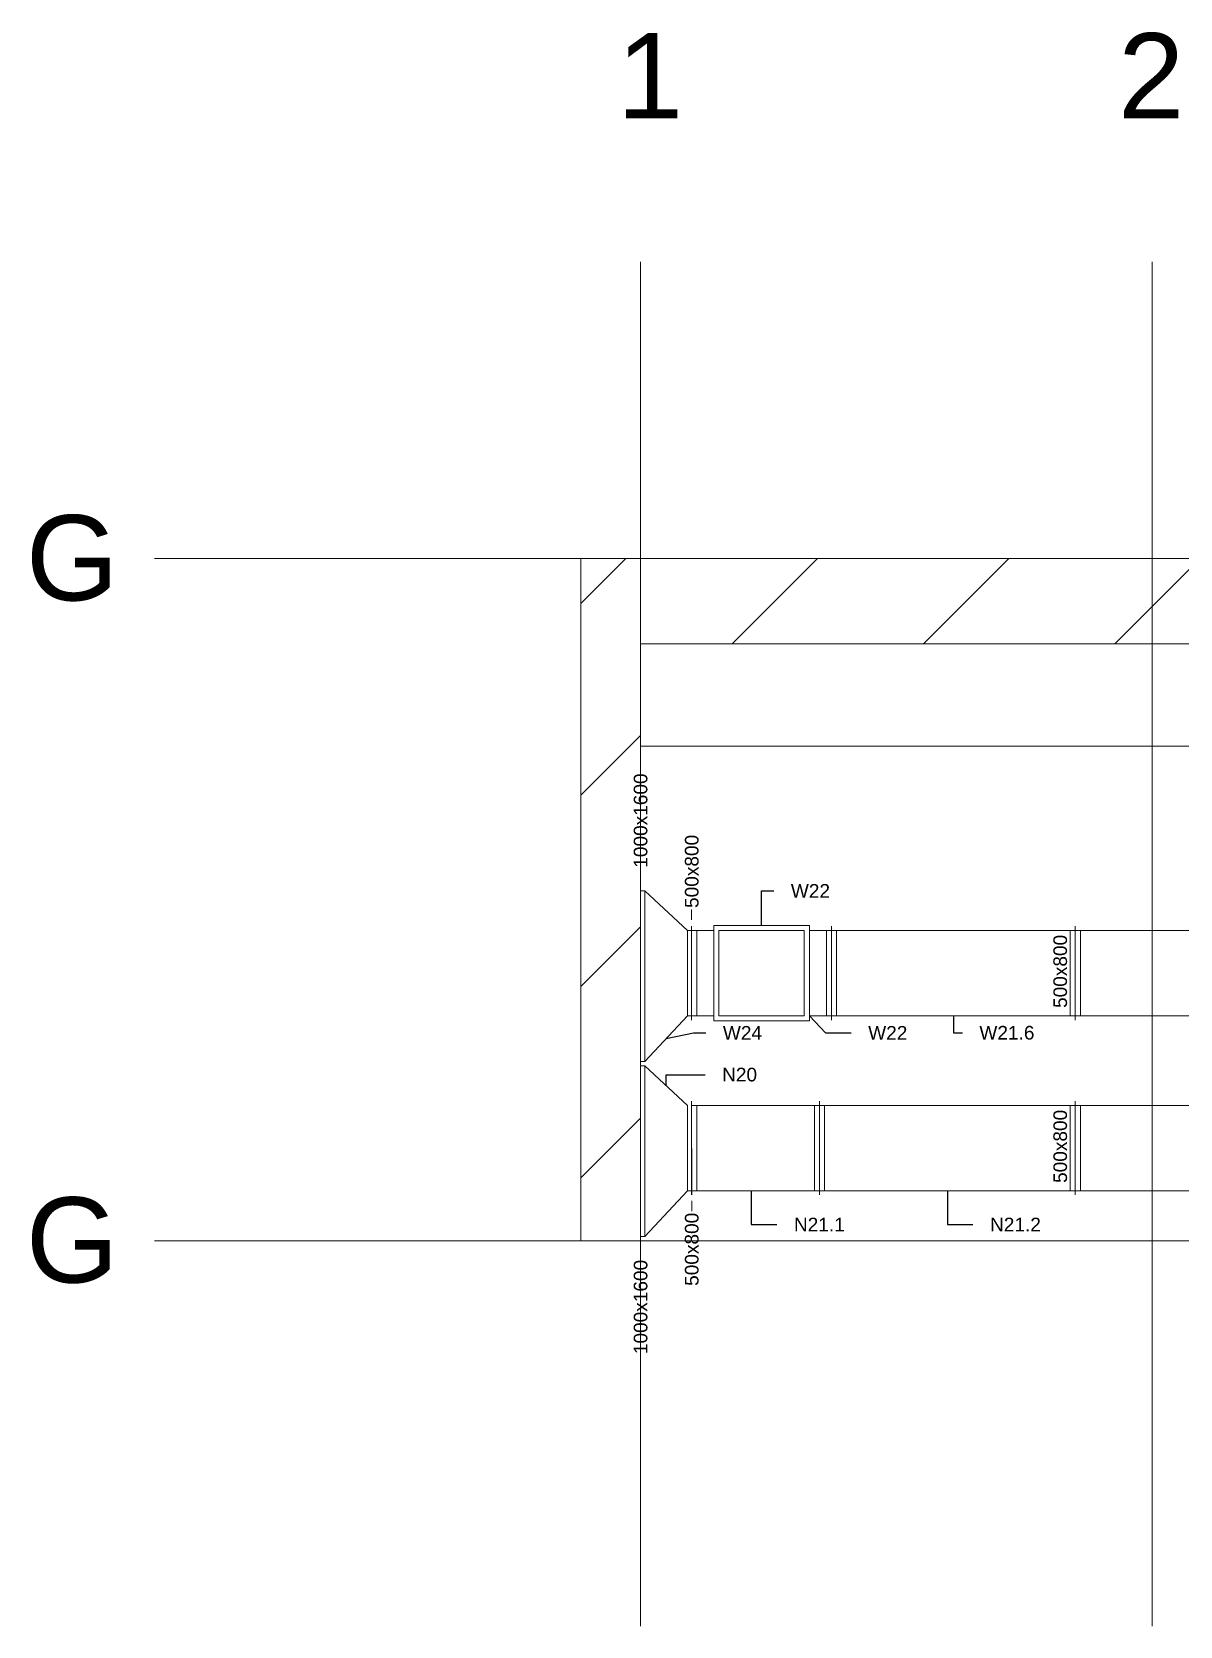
# Model space of a CAD drawing. Header units: millimetres. Extents: x 59762 to 60194, y -87842 to -87548.
# Drawn here: x 59761.68 to 59768.42, y -87612.41 to -87603.06 of the extents above; entities that cross this region are included whole.
import ezdxf
from ezdxf import colors
from ezdxf.entities.mleader import LeaderData, LeaderLine
from ezdxf.math import Vec2, Vec3

# ---------------------------------------------------------------- set-up
doc = ezdxf.new("R2010")
doc.units = ezdxf.units.MM
doc.linetypes.add('JIS_02_1.2', pattern=[2.5, 1.25, -1.25])
for name, color, linetype, lineweight in [('kanały', 7, 'Continuous', 20), ('opisy', 7, 'Continuous', 13), ('wymiary', 7, 'Continuous', 13)]:
    doc.layers.add(name, color=color, linetype=linetype, lineweight=lineweight)
doc.layers.add('osie', color=7, linetype='JIS_02_1.2', lineweight=5, transparency=0.7)
doc.layers.add('podkład', color=7, linetype='Continuous', lineweight=13, transparency=0.7)
doc.styles.get("Standard").update_dxf_attribs({"font": 'arial.ttf', "height": 0.02})
doc.styles.add('styl1', font='arial.ttf', dxfattribs={"height": 0.08})

# ---------------------------------------------------------------- blocks, each defined once
blk = doc.blocks.new('_None')

msp = doc.modelspace()

# ---------------------------------------------------------------- hatches: boundary and pattern name
at = {"layer": 'podkład'}
h = msp.add_hatch(dxfattribs=at)
h.set_pattern_fill('ANSI31', color=256, scale=0.25)
h.set_pattern_definition([(45, (56756.2842, -93569.5359), (-0.56126601, 0.56126601), [])])
h.paths.add_polyline_path([(59771.253558, -87606.647636), (59771.253558, -87610.147636), (59771.493558, -87610.147636), (59771.493558, -87606.147636), (59765.253558, -87606.147636), (59764.903558, -87606.147636), (59764.903558, -87610.147636), (59765.253558, -87610.147636), (59765.253558, -87606.647636)])

# ---------------------------------------------------------------- linework, layer by layer
at = {"layer": 'kanały', "ltscale": 20}
for p, q in [((59765.253558, -87608.096636), (59765.253558, -87608.071636)), ((59765.278558, -87608.096636), (59765.253558, -87608.096636)), ((59765.528565, -87608.328636), (59765.553565, -87608.328636)), ((59765.528565, -87608.328636), (59765.528565, -87608.828636)), ((59765.553626, -87608.303636), (59765.553626, -87608.328636)), ((59765.553626, -87608.328636), (59765.553626, -87608.303636)), ((59765.553626, -87608.828636), (59765.553626, -87608.328636)), ((59765.553626, -87608.828636), (59765.553626, -87608.328636)), ((59765.553626, -87608.328636), (59765.583626, -87608.328636)), ((59765.553626, -87608.328636), (59765.553626, -87608.828636)), ((59765.583626, -87608.828636), (59765.583626, -87608.328636)), ((59765.683626, -87608.328636), (59765.583626, -87608.328636)), ((59766.243626, -87608.298636), (59765.683626, -87608.298636)), ((59765.683626, -87608.298636), (59765.683626, -87608.858636)), ((59765.713626, -87608.328636), (59765.713626, -87608.828636)), ((59766.213626, -87608.328636), (59765.713626, -87608.328636)), ((59766.213626, -87608.328636), (59766.213626, -87608.828636)), ((59766.343626, -87608.328636), (59766.243626, -87608.328636)), ((59766.243626, -87608.328636), (59766.243626, -87608.828636)), ((59766.343626, -87608.328636), (59766.343626, -87608.828636)), ((59766.373626, -87608.328636), (59766.343626, -87608.328636)), ((59766.373626, -87608.328636), (59766.373626, -87608.303636)), ((59766.373626, -87608.328636), (59766.373626, -87608.303636)), ((59766.373626, -87608.328636), (59767.803126, -87608.328636)), ((59766.373626, -87608.328636), (59766.373626, -87608.828636)), ((59766.373626, -87608.328636), (59766.373626, -87608.828636)), ((59766.403626, -87608.328636), (59766.403626, -87608.828636)), ((59767.773126, -87608.328636), (59767.773126, -87608.828636)), ((59767.803126, -87608.328636), (59767.803126, -87608.303636)), ((59767.803126, -87608.328636), (59767.803126, -87608.303636)), ((59767.803126, -87608.328636), (59767.803126, -87608.828636)), ((59767.803126, -87608.328636), (59769.185558, -87608.328636)), ((59767.803126, -87608.328636), (59767.803126, -87608.828636)), ((59767.833126, -87608.328636), (59767.833126, -87608.828636)), ((59765.528565, -87608.828636), (59765.553565, -87608.828636)), ((59765.553626, -87608.828636), (59765.583626, -87608.828636)), ((59765.553626, -87608.828636), (59765.553626, -87608.853636)), ((59765.553626, -87608.853636), (59765.553626, -87608.828636)), ((59765.583626, -87608.828636), (59765.683626, -87608.828636)), ((59765.683626, -87608.858636), (59766.243626, -87608.858636)), ((59766.213626, -87608.828636), (59765.713626, -87608.828636)), ((59766.243626, -87608.828636), (59766.343626, -87608.828636)), ((59766.243626, -87608.858636), (59766.243626, -87608.828636)), ((59766.373626, -87608.828636), (59766.343626, -87608.828636)), ((59766.373626, -87608.828636), (59767.803126, -87608.828636)), ((59766.373626, -87608.853636), (59766.373626, -87608.828636)), ((59766.373626, -87608.853636), (59766.373626, -87608.828636)), ((59767.803126, -87608.853636), (59767.803126, -87608.828636)), ((59767.803126, -87608.828636), (59769.185558, -87608.828636)), ((59767.803126, -87608.853636), (59767.803126, -87608.828636)), ((59765.278558, -87609.096636), (59765.253558, -87609.096636)), ((59765.253558, -87609.121636), (59765.253558, -87609.096636)), ((59765.278558, -87609.122636), (59765.253558, -87609.122636)), ((59765.528565, -87609.354636), (59765.528565, -87609.854636)), ((59765.553565, -87609.354636), (59765.553565, -87609.329636)), ((59765.553565, -87609.354636), (59765.553686, -87609.854636)), ((59765.553565, -87609.354817), (59766.303126, -87609.354636)), ((59765.553626, -87609.354636), (59765.553626, -87609.329636)), ((59765.553626, -87609.354636), (59765.553626, -87609.854636)), ((59765.583626, -87609.354636), (59765.583626, -87609.854636)), ((59766.273126, -87609.354636), (59766.273126, -87609.854636)), ((59766.303126, -87609.354636), (59766.303126, -87609.329636)), ((59766.303126, -87609.354636), (59766.303126, -87609.329636)), ((59766.303126, -87609.354636), (59767.803126, -87609.354636)), ((59766.303126, -87609.354636), (59766.303126, -87609.854636)), ((59766.303126, -87609.354636), (59766.303126, -87609.854636)), ((59766.333126, -87609.354636), (59766.333126, -87609.854636)), ((59767.773126, -87609.354636), (59767.773126, -87609.854636)), ((59767.803126, -87609.354636), (59767.803126, -87609.329636)), ((59767.803126, -87609.354636), (59767.803126, -87609.329636)), ((59767.803126, -87609.354636), (59769.185558, -87609.354636)), ((59767.803126, -87609.354636), (59767.803126, -87609.854636)), ((59767.803126, -87609.354636), (59767.803126, -87609.854636)), ((59767.833126, -87609.354636), (59767.833126, -87609.854636)), ((59765.528565, -87609.854636), (59765.553565, -87609.854636)), ((59765.553565, -87609.854636), (59766.303126, -87609.854636)), ((59765.553626, -87609.879636), (59765.553626, -87609.854636)), ((59765.553686, -87609.879636), (59765.553686, -87609.854636)), ((59766.303126, -87609.854636), (59767.803126, -87609.854636)), ((59766.303126, -87609.879636), (59766.303126, -87609.854636)), ((59766.303126, -87609.879636), (59766.303126, -87609.854636)), ((59767.803126, -87609.854636), (59769.185558, -87609.854636)), ((59767.803126, -87609.879636), (59767.803126, -87609.854636)), ((59767.803126, -87609.879636), (59767.803126, -87609.854636)), ((59765.278558, -87610.122636), (59765.253558, -87610.122636)), ((59765.253558, -87610.147636), (59765.253558, -87610.122636))]:
    msp.add_line(p, q, dxfattribs=at)
at = {"layer": 'kanały'}
for p, q in [((59765.253558, -87608.096636), (59765.253558, -87609.096636)), ((59765.278558, -87608.096636), (59765.278558, -87609.096636)), ((59765.278565, -87608.096636), (59765.528565, -87608.328636)), ((59766.243626, -87608.298636), (59766.243626, -87608.328636)), ((59765.528565, -87608.828636), (59765.278565, -87609.096636)), ((59765.253558, -87609.122636), (59765.253558, -87610.122636)), ((59765.278558, -87609.122636), (59765.278558, -87610.122636)), ((59765.278565, -87609.122636), (59765.528565, -87609.354636)), ((59765.528565, -87609.854636), (59765.278565, -87610.122636))]:
    msp.add_line(p, q, dxfattribs=at)
at = {"layer": 'osie', "linetype": 'Continuous'}
for p, q in [((59765.253558, -87612.407636), (59765.253558, -87604.407636)), ((59768.253558, -87612.407636), (59768.253558, -87604.407636)), ((59762.403558, -87606.147636), (59771.493558, -87606.147636)), ((59762.403558, -87610.147636), (59773.403558, -87610.147636))]:
    msp.add_line(p, q, dxfattribs=at)
at = {"layer": 'podkład'}
for p, q in [((59764.903558, -87610.147636), (59764.903558, -87606.147636)), ((59764.903558, -87606.147636), (59765.253558, -87606.147636)), ((59765.253558, -87606.647636), (59771.493558, -87606.647636)), ((59765.253558, -87607.247636), (59771.493558, -87607.247636)), ((59764.903558, -87610.147636), (59765.253558, -87610.147636))]:
    msp.add_line(p, q, dxfattribs=at)
msp.add_lwpolyline([(59765.253558, -87606.147636), (59771.253558, -87606.147636), (59771.253558, -87610.147636), (59765.253558, -87610.147636), (59765.253558, -87606.647636)], dxfattribs=at)
at = {"layer": 'wymiary'}
for p, q in [((59765.253558, -87607.970609), (59765.253558, -87608.030964)), ((59765.553558, -87608.206408), (59765.553558, -87608.266764)), ((59765.553686, -87609.973973), (59765.553686, -87609.913618)), ((59765.253686, -87610.250124), (59765.253686, -87610.189769))]:
    msp.add_line(p, q, dxfattribs=at)

# ---------------------------------------------------------------- texts
at = {"layer": 'opisy', "char_height": 0.5, "attachment_point": 1}
for s, insert in [('1 ', (59765.115171, -87603.067076)), ('2 ', (59768.054109, -87603.067076)), ('G ', (59761.649761, -87605.893235)), ('G ', (59761.649761, -87609.893235))]:
    msp.add_mtext_dynamic_manual_height_columns(s, width=0.9375, gutter_width=4.6875, heights=[0], dxfattribs=dict(at, insert=insert))
at = {"layer": 'opisy', "ltscale": 20, "char_height": 0.08, "rotation": 90, "style": 'styl1'}
for s, insert, attachment_point in [('1000x1600', (59765.213845, -87607.960783), 1), ('500x800', (59765.513845, -87608.196583), 1), ('500x800', (59767.674487, -87608.782947), 1), ('500x800', (59767.674487, -87609.808947), 1), ('500x800', (59765.513973, -87609.983799), 3), ('1000x1600', (59765.213973, -87610.25995), 3)]:
    msp.add_mtext_dynamic_manual_height_columns(s, width=0.44264358, gutter_width=1, heights=[0], dxfattribs=dict(at, insert=insert, attachment_point=attachment_point))

# ---------------------------------------------------------------- leaders
at = {"layer": 'wymiary'}
ml = msp.add_multileader_mtext('Standard', dxfattribs=at)
ml.set_content('W22', color=256, style='styl1')
ml.set_leader_properties()
ml.set_arrow_properties(name='NONE')
ml.build(insert=Vec2(0, 0))
ml.multileader.update_dxf_attribs({"dogleg_length": 0.15, "arrow_head_size": 0.1})
ctx = ml.context
ctx.base_point, ctx.char_height, ctx.arrow_head_size, ctx.landing_gap_size, ctx.plane_origin = Vec3(59766.03523, -87608.096636), 0.08, 0.1, 0.1, Vec3(59766.053944, -87609.439478)
notes = []
notes.append((ctx, [(0, (1, 1, 0), (59765.963626, -87608.096636), (1, 0), 0.071604, [(0, [(59765.963626, -87608.298636)], 0, [])])]))
ctx.mtext.insert, ctx.mtext.width, ctx.mtext.flow_direction = Vec3(59766.13523, -87608.056636), 0.51353508, 5
ml = msp.add_multileader_mtext('Standard', dxfattribs=at)
ml.set_content('W24', color=256, style='styl1')
ml.set_leader_properties()
ml.set_arrow_properties(name='NONE')
ml.build(insert=Vec2(0, 0))
ml.multileader.update_dxf_attribs({"dogleg_length": 0.15, "arrow_head_size": 0.1})
ctx = ml.context
ctx.base_point, ctx.char_height, ctx.arrow_head_size, ctx.landing_gap_size, ctx.plane_origin = Vec3(59765.636677, -87608.928901), 0.08, 0.1, 0.1, Vec3(59765.38298, -87608.669401)
notes.append((ctx, [(0, (1, 1, 0), (59765.565073, -87608.928901), (1, 0), 0.071604, [(0, [(59765.403565, -87608.962636)], 0, [])])]))
ctx.mtext.insert, ctx.mtext.width, ctx.mtext.flow_direction = Vec3(59765.736677, -87608.888901), 0.51353508, 5
ml = msp.add_multileader_mtext('Standard', dxfattribs=at)
ml.set_content('W22', color=256, style='styl1')
ml.set_leader_properties()
ml.set_arrow_properties(name='NONE')
ml.build(insert=Vec2(0, 0))
ml.multileader.update_dxf_attribs({"dogleg_length": 0.15, "arrow_head_size": 0.1})
ctx = ml.context
ctx.base_point, ctx.char_height, ctx.arrow_head_size, ctx.landing_gap_size, ctx.plane_origin = Vec3(59766.488752, -87608.928901), 0.08, 0.1, 0.1, Vec3(59766.380426, -87609.439478)
notes.append((ctx, [(0, (1, 1, 0), (59766.338752, -87608.928901), (1, 0), 0.15, [(0, [(59766.243626, -87608.828636)], 0, [])])]))
ctx.mtext.insert, ctx.mtext.width, ctx.mtext.flow_direction = Vec3(59766.588752, -87608.888901), 0.51353508, 5
ml = msp.add_multileader_mtext('Standard', dxfattribs=at)
ml.set_content('W21.6', color=256, style='styl1')
ml.set_leader_properties()
ml.set_arrow_properties(name='NONE')
ml.build(insert=Vec2(0, 0))
ml.multileader.update_dxf_attribs({"dogleg_length": 0.15, "arrow_head_size": 0.1})
ctx = ml.context
ctx.base_point, ctx.char_height, ctx.arrow_head_size, ctx.landing_gap_size, ctx.plane_origin = Vec3(59767.140784, -87608.928901), 0.08, 0.1, 0.1, Vec3(59767.192798, -87609.401401)
notes.append((ctx, [(0, (1, 1, 0), (59767.088376, -87608.928901), (1, 0), 0.052408, [(0, [(59767.088376, -87608.828636)], 0, [])])]))
ctx.mtext.insert, ctx.mtext.width, ctx.mtext.flow_direction = Vec3(59767.240784, -87608.888219), 0.51353508, 5
ml = msp.add_multileader_mtext('Standard', dxfattribs=at)
ml.set_content('N20', color=256, style='styl1')
ml.set_leader_properties()
ml.set_arrow_properties(name='NONE')
ml.build(insert=Vec2(0, 0))
ml.multileader.update_dxf_attribs({"dogleg_length": 0.15, "arrow_head_size": 0.1})
ctx = ml.context
ctx.base_point, ctx.char_height, ctx.arrow_head_size, ctx.landing_gap_size, ctx.plane_origin = Vec3(59765.632159, -87609.17429), 0.08, 0.1, 0.1, Vec3(59765.419143, -87608.815871)
notes.append((ctx, [(1, (1, 1, 0), (59765.403565, -87609.17429), (1, 0), 0.228594, [(0, [(59765.403565, -87609.238636)], 0, [])])]))
ctx.mtext.insert, ctx.mtext.width, ctx.mtext.flow_direction = Vec3(59765.732159, -87609.133608), 0.51353508, 5
ml = msp.add_multileader_mtext('Standard', dxfattribs=at)
ml.set_content('N21.1', color=256, style='styl1')
ml.set_leader_properties()
ml.set_arrow_properties(name='NONE')
ml.build(insert=Vec2(0, 0))
ml.multileader.update_dxf_attribs({"dogleg_length": 0.15, "arrow_head_size": 0.1})
ctx = ml.context
ctx.base_point, ctx.char_height, ctx.arrow_head_size, ctx.landing_gap_size, ctx.plane_origin = Vec3(59766.053376, -87610.052983), 0.08, 0.1, 0.1, Vec3(59765.798953, -87610.427401)
notes.append((ctx, [(1, (1, 1, 0), (59765.903376, -87610.052983), (1, 0), 0.15, [(0, [(59765.903376, -87609.854636)], 0, [])])]))
ctx.mtext.insert, ctx.mtext.width, ctx.mtext.flow_direction = Vec3(59766.153376, -87610.012983), 0.51353508, 5
ml = msp.add_multileader_mtext('Standard', dxfattribs=at)
ml.set_content('N21.2', color=256, style='styl1')
ml.set_leader_properties()
ml.set_arrow_properties(name='NONE')
ml.build(insert=Vec2(0, 0))
ml.multileader.update_dxf_attribs({"dogleg_length": 0.15, "arrow_head_size": 0.1})
ctx = ml.context
ctx.base_point, ctx.char_height, ctx.arrow_head_size, ctx.landing_gap_size, ctx.plane_origin = Vec3(59767.203126, -87610.052983), 0.08, 0.1, 0.1, Vec3(59766.948703, -87610.427401)
notes.append((ctx, [(1, (1, 1, 0), (59767.053126, -87610.052983), (1, 0), 0.15, [(0, [(59767.053126, -87609.854636)], 0, [])])]))
ctx.mtext.insert, ctx.mtext.width, ctx.mtext.flow_direction = Vec3(59767.303126, -87610.012983), 0.51353508, 5
for ctx, leaders in notes:
    for number, flags, end, landing, length, lines in leaders:
        leader = LeaderData()
        leader.index, (leader.has_last_leader_line, leader.has_dogleg_vector, leader.attachment_direction) = number, flags
        leader.last_leader_point, leader.dogleg_vector, leader.dogleg_length = Vec3(end), Vec3(landing), length
        for number, points, colour, breaks in lines:
            line = LeaderLine()
            line.index, line.vertices, line.color, line.breaks = number, Vec3.list(points), colors.encode_raw_color(colour), breaks
            leader.lines.append(line)
        ctx.leaders.append(leader)

doc.saveas('drawing.dxf')
